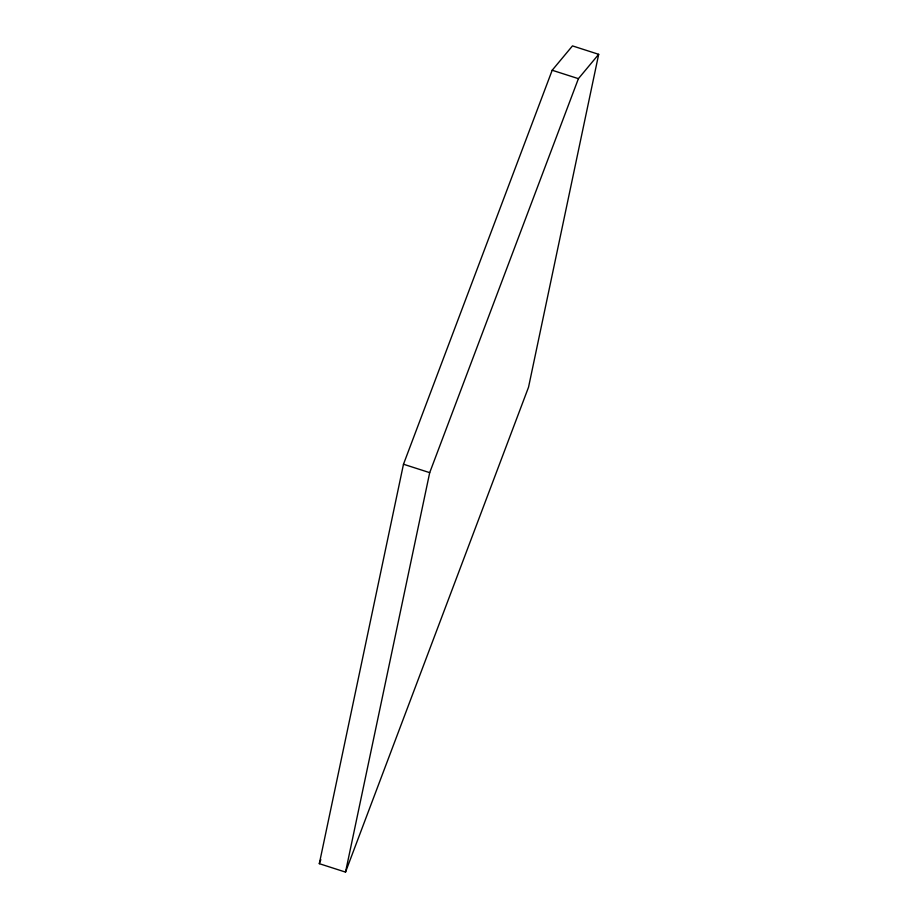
<?xml version="1.0" encoding="UTF-8"?>
<svg xmlns="http://www.w3.org/2000/svg" width="918" height="918" viewBox="0 0 918 918"><rect width="100%" height="100%" fill="white"/><g stroke="black" fill="none" stroke-linecap="round" stroke-linejoin="round"><path stroke-width="1.38" d="M319.315 863.677L403.484 464.233L552.188 70.25L572.476 45.9L598.685 54.323L528.538 387.189L345.524 872.1L319.315 863.677L320.83 859.661M345.524 872.1L429.704 472.655L578.409 78.661L598.685 54.323M552.188 70.25L578.409 78.661M403.484 464.233L429.704 472.655"/></g></svg>
